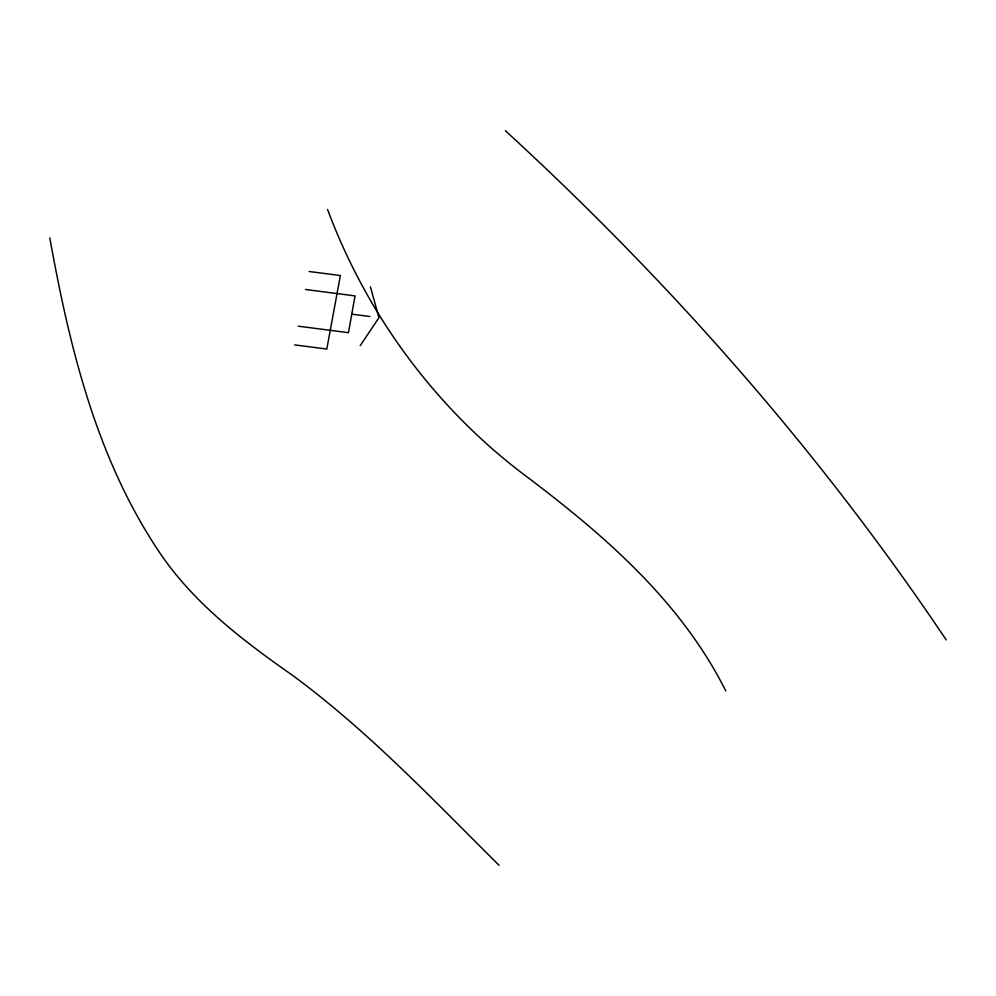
<?xml version="1.0" encoding="UTF-8"?>
<svg xmlns="http://www.w3.org/2000/svg" width="996" height="996" viewBox="0 0 996 996"><rect width="100%" height="100%" fill="white"/><g stroke="black" fill="none" stroke-linecap="round" stroke-linejoin="round"><path stroke-width="1.49" d="M360.191 345.674L378.941 317.687L370.412 286.786M309.071 271.485L340.371 275.543L326.8 349.048L294.704 344.89M305.548 289.487L355.037 295.899L348.476 332.676L298.364 326.19M351.775 314.176L369.89 316.516M505.358 130.688C671.117 282.777 820.804 452.981 946.2 639.905M499.108 865.312C432.712 799.439 368.159 730.989 292.575 675.363C241.991 639.98 191.755 601.733 157.505 549.394C96.014 456.579 69.297 346.098 49.8 237.895M725.773 690.95C680.231 599.978 601.933 533.084 522.029 473.125C433.746 405.82 366.304 313.391 327.56 209.471"/></g></svg>
